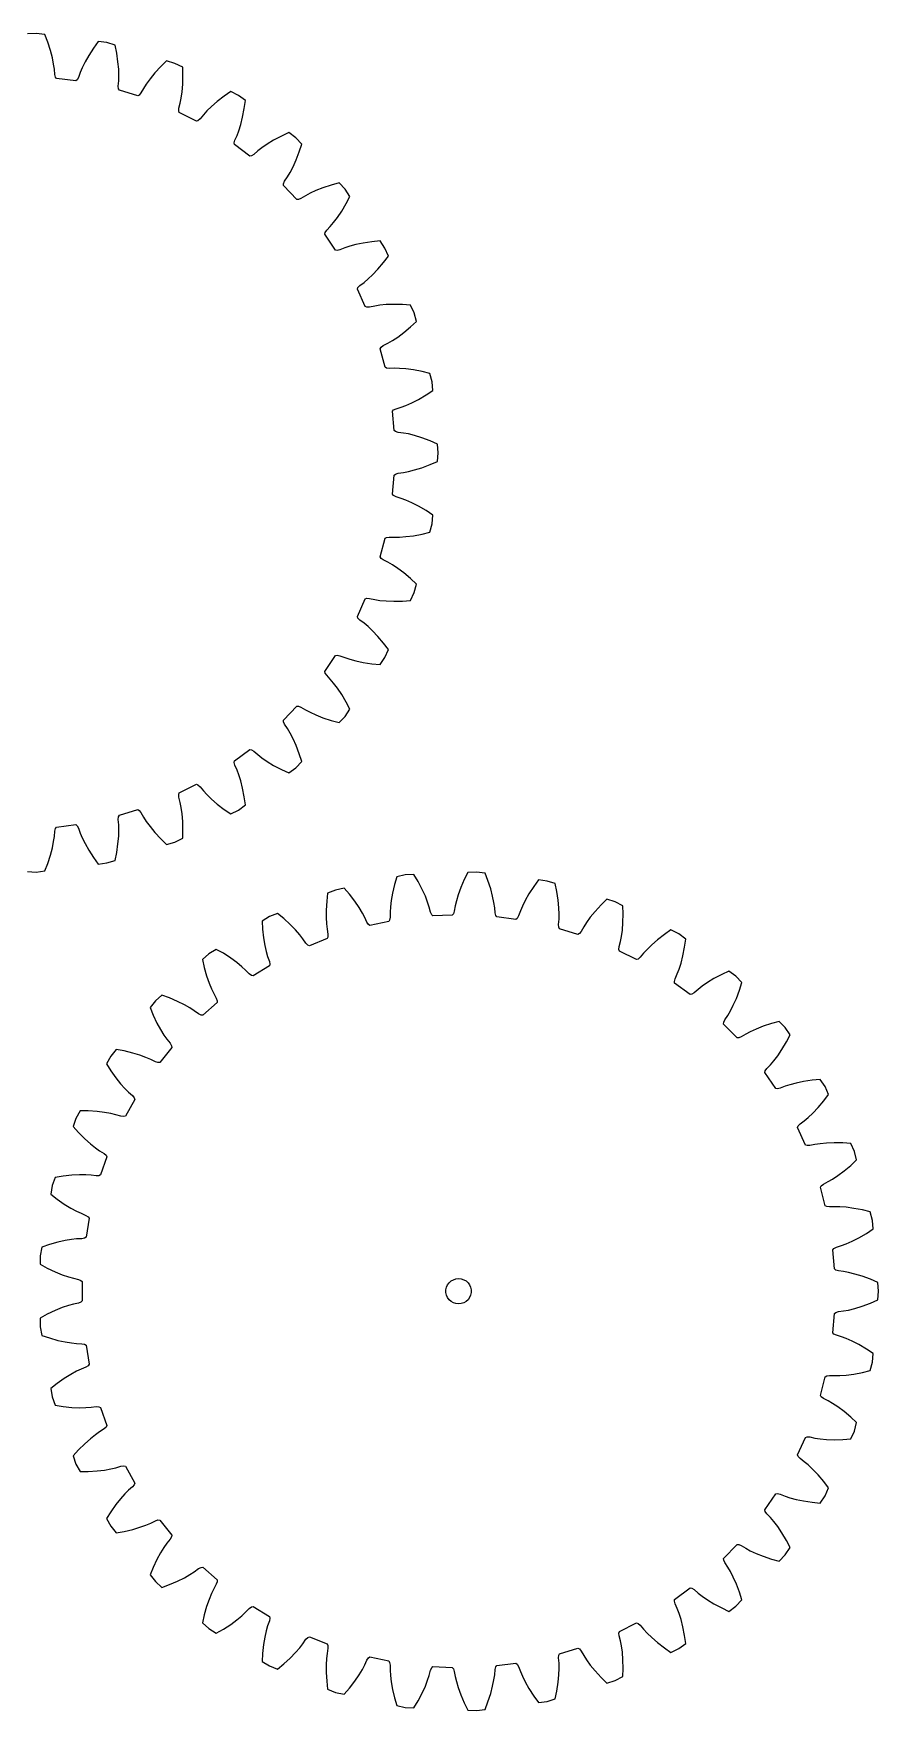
# Model space of a CAD drawing. Extents: x 0 to 203, y 0 to 198.
# Drawn here: x 103.3 to 203.3, y 0 to 198.4 of the extents above; entities that cross this region are included whole.
import ezdxf

# ---------------------------------------------------------------- set-up
doc = ezdxf.new("R2010")
doc.units = 0

msp = doc.modelspace()

# ---------------------------------------------------------------- linework, layer by layer
for p, q in [((103.65, 198.45), (102.63, 198.4)), ((104.67, 198.32), (103.65, 198.45)), ((105.02, 197.43), (104.67, 198.32)), ((105.34, 196.44), (105.02, 197.43)), ((110.43, 196.73), (109.87, 195.86)), ((110.99, 197.51), (110.43, 196.73)), ((112.01, 197.38), (110.99, 197.51)), ((112.99, 197.08), (112.01, 197.38)), ((113.18, 196.14), (112.99, 197.08)), ((105.57, 195.57), (105.34, 196.44)), ((105.72, 194.83), (105.57, 195.57)), ((105.81, 194.23), (105.72, 194.83)), ((109.43, 195.08), (109.09, 194.4)), ((109.87, 195.86), (109.43, 195.08)), ((113.33, 195.11), (113.18, 196.14)), ((113.41, 194.22), (113.33, 195.11)), ((118.4, 194.54), (117.69, 193.78)), ((119.08, 195.21), (118.4, 194.54)), ((120.06, 194.91), (119.08, 195.21)), ((120.98, 194.45), (120.06, 194.91)), ((105.86, 193.61), (105.81, 194.23)), ((105.95, 193.29), (105.86, 193.61)), ((106.07, 193.13), (105.95, 193.29)), ((108.33, 192.84), (106.07, 193.13)), ((108.49, 192.97), (108.33, 192.84)), ((108.65, 193.25), (108.49, 192.97)), ((108.85, 193.84), (108.65, 193.25)), ((109.09, 194.4), (108.85, 193.84)), ((113.37, 192.23), (113.42, 192.85)), ((113.43, 193.46), (113.41, 194.22)), ((113.42, 192.85), (113.43, 193.46)), ((117.13, 193.08), (116.68, 192.47)), ((117.69, 193.78), (117.13, 193.08)), ((121.01, 193.5), (120.98, 194.45)), ((120.98, 192.46), (121.01, 193.5)), ((113.4, 191.91), (113.37, 192.23)), ((113.49, 191.73), (113.4, 191.91)), ((115.67, 191.06), (113.49, 191.73)), ((115.85, 191.16), (115.67, 191.06)), ((116.05, 191.41), (115.85, 191.16)), ((116.35, 191.95), (116.05, 191.41)), ((116.68, 192.47), (116.35, 191.95)), ((120.69, 190.21), (120.81, 190.81)), ((120.81, 190.81), (120.91, 191.56)), ((120.91, 191.56), (120.98, 192.46)), ((125.88, 191.04), (125.06, 190.4)), ((126.66, 191.58), (125.88, 191.04)), ((127.58, 191.12), (126.66, 191.58)), ((128.4, 190.51), (127.58, 191.12)), ((120.51, 189.29), (120.53, 189.61)), ((120.57, 189.09), (120.51, 189.29)), ((120.53, 189.61), (120.69, 190.21)), ((122.6, 188.07), (120.57, 189.09)), ((123.43, 188.83), (123.04, 188.35)), ((123.84, 189.28), (123.43, 188.83)), ((124.38, 189.81), (123.84, 189.28)), ((125.06, 190.4), (124.38, 189.81)), ((127.85, 187.67), (128.07, 188.54)), ((128.07, 188.54), (128.27, 189.56)), ((128.27, 189.56), (128.4, 190.51)), ((122.79, 188.13), (122.6, 188.07)), ((123.04, 188.35), (122.79, 188.13)), ((127.41, 186.38), (127.62, 186.95)), ((127.62, 186.95), (127.85, 187.67)), ((133.53, 186.72), (132.66, 186.32)), ((134.35, 186.11), (133.53, 186.72)), ((127.07, 185.5), (127.15, 185.82)), ((127.1, 185.3), (127.07, 185.5)), ((128.93, 183.95), (127.1, 185.3)), ((127.15, 185.82), (127.41, 186.38)), ((129.87, 184.56), (129.41, 184.15)), ((130.36, 184.93), (129.87, 184.56)), ((130.98, 185.36), (130.36, 184.93)), ((131.74, 185.83), (130.98, 185.36)), ((132.66, 186.32), (131.74, 185.83)), ((135.06, 185.37), (134.35, 186.11)), ((134.77, 184.46), (135.06, 185.37)), ((129.13, 183.98), (128.93, 183.95)), ((129.41, 184.15), (129.13, 183.98)), ((133.69, 182), (134.04, 182.67)), ((134.04, 182.67), (134.4, 183.49)), ((134.4, 183.49), (134.77, 184.46)), ((132.89, 180.46), (132.9, 180.66)), ((132.9, 180.66), (133.03, 180.96)), ((133.03, 180.96), (133.38, 181.47)), ((133.38, 181.47), (133.69, 182)), ((139.47, 180.77), (138.55, 180.52)), ((140.18, 180.03), (139.47, 180.77)), ((134.47, 178.81), (132.89, 180.46)), ((134.67, 178.81), (134.47, 178.81)), ((134.97, 178.93), (134.67, 178.81)), ((135.5, 179.26), (134.97, 178.93)), ((136.04, 179.54), (135.5, 179.26)), ((136.73, 179.86), (136.04, 179.54)), ((137.56, 180.19), (136.73, 179.86)), ((138.55, 180.52), (137.56, 180.19)), ((140.75, 179.18), (140.18, 180.03)), ((140.32, 178.33), (140.75, 179.18)), ((138.83, 176.09), (139.29, 176.69)), ((139.29, 176.69), (139.79, 177.44)), ((139.79, 177.44), (140.32, 178.33)), ((137.79, 174.7), (137.83, 174.9)), ((139.06, 172.82), (137.79, 174.7)), ((137.83, 174.9), (138.01, 175.17)), ((138.01, 175.17), (138.44, 175.62)), ((138.44, 175.62), (138.83, 176.09)), ((139.26, 172.78), (139.06, 172.82)), ((139.58, 172.85), (139.26, 172.78)), ((140.16, 173.08), (139.58, 172.85)), ((140.74, 173.27), (140.16, 173.08)), ((141.46, 173.47), (140.74, 173.27)), ((142.34, 173.65), (141.46, 173.47)), ((143.37, 173.81), (142.34, 173.65)), ((144.32, 173.9), (143.37, 173.81)), ((144.9, 173.05), (144.32, 173.9)), ((145.32, 172.12), (144.9, 173.05)), ((144.07, 170.56), (144.74, 171.36)), ((144.74, 171.36), (145.32, 172.12)), ((141.94, 168.63), (142.43, 169)), ((142.43, 169), (142.9, 169.4)), ((142.9, 169.4), (143.45, 169.91)), ((143.45, 169.91), (144.07, 170.56)), ((141.64, 168.21), (141.71, 168.4)), ((142.58, 166.13), (141.64, 168.21)), ((141.71, 168.4), (141.94, 168.63)), ((142.76, 166.06), (142.58, 166.13)), ((143.09, 166.08), (142.76, 166.06)), ((143.7, 166.2), (143.09, 166.08)), ((144.3, 166.3), (143.7, 166.2)), ((145.05, 166.37), (144.3, 166.3)), ((145.95, 166.4), (145.05, 166.37)), ((146.99, 166.38), (145.95, 166.4)), ((147.94, 166.31), (146.99, 166.38)), ((148.36, 165.38), (147.94, 166.31)), ((148.62, 164.38), (148.36, 165.38)), ((146.41, 162.53), (147.13, 163.06)), ((147.13, 163.06), (147.93, 163.73)), ((147.93, 163.73), (148.62, 164.38)), ((144.33, 161.15), (144.44, 161.33)), ((144.91, 158.95), (144.33, 161.15)), ((144.44, 161.33), (144.7, 161.52)), ((144.7, 161.52), (145.25, 161.8)), ((145.25, 161.8), (145.78, 162.11)), ((145.78, 162.11), (146.41, 162.53)), ((145.08, 158.85), (144.91, 158.95)), ((145.41, 158.81), (145.08, 158.85)), ((146.03, 158.83), (145.41, 158.81)), ((146.64, 158.82), (146.03, 158.83)), ((147.39, 158.76), (146.64, 158.82)), ((148.28, 158.65), (147.39, 158.76)), ((149.3, 158.45), (148.28, 158.65)), ((150.23, 158.22), (149.3, 158.45)), ((150.49, 157.23), (150.23, 158.22)), ((150.57, 156.2), (150.49, 157.23)), ((148.08, 154.75), (148.88, 155.15)), ((148.88, 155.15), (149.78, 155.68)), ((149.78, 155.68), (150.57, 156.2)), ((145.8, 153.74), (145.93, 153.9)), ((145.99, 151.48), (145.8, 153.74)), ((145.93, 153.9), (146.22, 154.04)), ((146.22, 154.04), (146.82, 154.23)), ((146.82, 154.23), (147.39, 154.44)), ((147.39, 154.44), (148.08, 154.75)), ((146.15, 151.35), (145.99, 151.48)), ((146.46, 151.25), (146.15, 151.35)), ((147.08, 151.17), (146.46, 151.25)), ((147.68, 151.06), (147.08, 151.17)), ((148.41, 150.87), (147.68, 151.06)), ((149.27, 150.61), (148.41, 150.87)), ((150.24, 150.24), (149.27, 150.61)), ((151.11, 149.86), (150.24, 150.24)), ((151.2, 148.83), (151.11, 149.86)), ((148.41, 146.8), (149.27, 147.06)), ((149.27, 147.06), (150.24, 147.43)), ((150.24, 147.43), (151.11, 147.81)), ((151.11, 147.81), (151.2, 148.83)), ((145.8, 143.93), (145.99, 146.19)), ((145.99, 146.19), (146.15, 146.32)), ((146.15, 146.32), (146.46, 146.42)), ((146.46, 146.42), (147.08, 146.5)), ((147.08, 146.5), (147.68, 146.61)), ((147.68, 146.61), (148.41, 146.8)), ((145.93, 143.77), (145.8, 143.93)), ((146.22, 143.63), (145.93, 143.77)), ((146.82, 143.44), (146.22, 143.63)), ((147.39, 143.23), (146.82, 143.44)), ((148.08, 142.92), (147.39, 143.23)), ((148.88, 142.52), (148.08, 142.92)), ((149.78, 141.99), (148.88, 142.52)), ((150.57, 141.47), (149.78, 141.99)), ((150.49, 140.44), (150.57, 141.47)), ((147.39, 138.91), (148.28, 139.02)), ((148.28, 139.02), (149.3, 139.22)), ((149.3, 139.22), (150.23, 139.45)), ((150.23, 139.45), (150.49, 140.44)), ((144.33, 136.52), (144.91, 138.72)), ((144.91, 138.72), (145.08, 138.82)), ((145.08, 138.82), (145.41, 138.86)), ((145.41, 138.86), (146.03, 138.84)), ((146.03, 138.84), (146.64, 138.85)), ((146.64, 138.85), (147.39, 138.91)), ((144.44, 136.34), (144.33, 136.52)), ((144.7, 136.15), (144.44, 136.34)), ((145.25, 135.87), (144.7, 136.15)), ((145.78, 135.56), (145.25, 135.87)), ((146.41, 135.14), (145.78, 135.56)), ((147.13, 134.61), (146.41, 135.14)), ((147.93, 133.94), (147.13, 134.61)), ((148.62, 133.29), (147.93, 133.94)), ((148.36, 132.29), (148.62, 133.29)), ((141.64, 129.46), (142.58, 131.54)), ((142.58, 131.54), (142.76, 131.61)), ((142.76, 131.61), (143.09, 131.59)), ((143.09, 131.59), (143.7, 131.47)), ((143.7, 131.47), (144.3, 131.37)), ((144.3, 131.37), (145.05, 131.3)), ((145.05, 131.3), (145.95, 131.27)), ((145.95, 131.27), (146.99, 131.29)), ((146.99, 131.29), (147.94, 131.36)), ((147.94, 131.36), (148.36, 132.29)), ((141.71, 129.27), (141.64, 129.46)), ((141.94, 129.04), (141.71, 129.27)), ((142.43, 128.67), (141.94, 129.04)), ((142.9, 128.27), (142.43, 128.67)), ((143.45, 127.76), (142.9, 128.27)), ((144.07, 127.11), (143.45, 127.76)), ((144.74, 126.31), (144.07, 127.11)), ((145.32, 125.55), (144.74, 126.31)), ((144.9, 124.62), (145.32, 125.55)), ((137.79, 122.97), (139.06, 124.85)), ((139.06, 124.85), (139.26, 124.89)), ((139.26, 124.89), (139.58, 124.82)), ((139.58, 124.82), (140.16, 124.59)), ((140.16, 124.59), (140.74, 124.4)), ((140.74, 124.4), (141.46, 124.2)), ((141.46, 124.2), (142.34, 124.01)), ((142.34, 124.01), (143.37, 123.86)), ((143.37, 123.86), (144.32, 123.77)), ((144.32, 123.77), (144.9, 124.62)), ((137.83, 122.77), (137.79, 122.97)), ((138.01, 122.5), (137.83, 122.77)), ((138.44, 122.05), (138.01, 122.5)), ((138.83, 121.58), (138.44, 122.05)), ((139.29, 120.98), (138.83, 121.58)), ((139.79, 120.23), (139.29, 120.98)), ((140.32, 119.34), (139.79, 120.23)), ((140.75, 118.49), (140.32, 119.34)), ((132.89, 117.21), (134.47, 118.86)), ((132.9, 117.01), (132.89, 117.21)), ((134.47, 118.86), (134.67, 118.86)), ((134.67, 118.86), (134.97, 118.74)), ((134.97, 118.74), (135.5, 118.41)), ((135.5, 118.41), (136.04, 118.13)), ((136.04, 118.13), (136.73, 117.81)), ((136.73, 117.81), (137.56, 117.48)), ((137.56, 117.48), (138.55, 117.15)), ((138.55, 117.15), (139.47, 116.9)), ((139.47, 116.9), (140.18, 117.64)), ((140.18, 117.64), (140.75, 118.49)), ((133.03, 116.71), (132.9, 117.01)), ((133.38, 116.2), (133.03, 116.71)), ((133.69, 115.67), (133.38, 116.2)), ((134.04, 115), (133.69, 115.67)), ((127.1, 112.37), (128.93, 113.72)), ((128.93, 113.72), (129.13, 113.69)), ((129.13, 113.69), (129.41, 113.52)), ((129.41, 113.52), (129.87, 113.11)), ((134.4, 114.18), (134.04, 115)), ((134.77, 113.21), (134.4, 114.18)), ((135.06, 112.3), (134.77, 113.21)), ((127.07, 112.17), (127.1, 112.37)), ((127.15, 111.85), (127.07, 112.17)), ((127.41, 111.29), (127.15, 111.85)), ((127.62, 110.72), (127.41, 111.29)), ((129.87, 113.11), (130.36, 112.74)), ((130.36, 112.74), (130.98, 112.31)), ((130.98, 112.31), (131.74, 111.84)), ((131.74, 111.84), (132.66, 111.35)), ((132.66, 111.35), (133.53, 110.95)), ((133.53, 110.95), (134.35, 111.56)), ((134.35, 111.56), (135.06, 112.3)), ((120.57, 108.58), (122.6, 109.6)), ((122.6, 109.6), (122.79, 109.54)), ((122.79, 109.54), (123.04, 109.32)), ((123.04, 109.32), (123.43, 108.84)), ((127.85, 110), (127.62, 110.72)), ((128.07, 109.13), (127.85, 110)), ((120.51, 108.38), (120.57, 108.58)), ((120.53, 108.06), (120.51, 108.38)), ((120.69, 107.46), (120.53, 108.06)), ((120.81, 106.86), (120.69, 107.46)), ((123.43, 108.84), (123.84, 108.39)), ((123.84, 108.39), (124.38, 107.86)), ((124.38, 107.86), (125.06, 107.27)), ((125.06, 107.27), (125.88, 106.63)), ((127.58, 106.55), (128.4, 107.16)), ((128.27, 108.11), (128.07, 109.13)), ((128.4, 107.16), (128.27, 108.11)), ((113.37, 105.44), (113.4, 105.76)), ((113.42, 104.82), (113.37, 105.44)), ((113.4, 105.76), (113.49, 105.94)), ((113.49, 105.94), (115.67, 106.61)), ((115.67, 106.61), (115.85, 106.51)), ((115.85, 106.51), (116.05, 106.26)), ((116.05, 106.26), (116.35, 105.72)), ((116.35, 105.72), (116.68, 105.2)), ((116.68, 105.2), (117.13, 104.59)), ((120.91, 106.11), (120.81, 106.86)), ((120.98, 105.21), (120.91, 106.11)), ((121.01, 104.17), (120.98, 105.21)), ((125.88, 106.63), (126.66, 106.09)), ((126.66, 106.09), (127.58, 106.55)), ((105.72, 102.84), (105.81, 103.44)), ((105.81, 103.44), (105.86, 104.06)), ((105.86, 104.06), (105.95, 104.38)), ((105.95, 104.38), (106.07, 104.54)), ((106.07, 104.54), (108.33, 104.83)), ((108.33, 104.83), (108.49, 104.7)), ((108.49, 104.7), (108.65, 104.42)), ((108.65, 104.42), (108.85, 103.83)), ((108.85, 103.83), (109.09, 103.27)), ((109.09, 103.27), (109.43, 102.59)), ((113.33, 102.56), (113.41, 103.45)), ((113.41, 103.45), (113.43, 104.21)), ((113.43, 104.21), (113.42, 104.82)), ((117.13, 104.59), (117.69, 103.89)), ((117.69, 103.89), (118.4, 103.13)), ((120.06, 102.76), (120.98, 103.22)), ((120.98, 103.22), (121.01, 104.17)), ((105.02, 100.24), (105.34, 101.23)), ((105.34, 101.23), (105.57, 102.1)), ((105.57, 102.1), (105.72, 102.84)), ((109.43, 102.59), (109.87, 101.81)), ((109.87, 101.81), (110.43, 100.93)), ((112.99, 100.59), (113.18, 101.53)), ((113.18, 101.53), (113.33, 102.56)), ((118.4, 103.13), (119.08, 102.46)), ((119.08, 102.46), (120.06, 102.76)), ((102.63, 99.27), (103.65, 99.22)), ((103.65, 99.22), (104.67, 99.35)), ((104.67, 99.35), (105.02, 100.24)), ((110.43, 100.93), (110.99, 100.16)), ((110.99, 100.16), (112.01, 100.29)), ((112.01, 100.29), (112.99, 100.59)), ((140.07, 97.31), (139.07, 97.09)), ((140.7, 96.59), (140.07, 97.31)), ((146.03, 97.73), (145.79, 96.72)), ((146.3, 98.65), (146.03, 97.73)), ((147.3, 98.87), (146.3, 98.65)), ((148.33, 98.91), (147.3, 98.87)), ((148.82, 98.09), (148.33, 98.91)), ((149.31, 97.17), (148.82, 98.09)), ((153.87, 97.37), (153.56, 96.52)), ((154.27, 98.32), (153.87, 97.37)), ((154.69, 99.18), (154.27, 98.32)), ((155.72, 99.22), (154.69, 99.18)), ((156.74, 99.09), (155.72, 99.22)), ((157.08, 98.2), (156.74, 99.09)), ((157.41, 97.22), (157.08, 98.2)), ((162.5, 97.51), (161.93, 96.64)), ((163.05, 98.28), (162.5, 97.51)), ((164.07, 98.15), (163.05, 98.28)), ((165.05, 97.85), (164.07, 98.15)), ((165.25, 96.92), (165.05, 97.85)), ((138.01, 95.76), (137.94, 94.72)), ((138.12, 96.71), (138.01, 95.76)), ((139.07, 97.09), (138.12, 96.71)), ((141.33, 95.76), (140.7, 96.59)), ((141.84, 95.02), (141.33, 95.76)), ((145.64, 95.84), (145.55, 95.09)), ((145.79, 96.72), (145.64, 95.84)), ((149.68, 96.36), (149.31, 97.17)), ((149.95, 95.65), (149.68, 96.36)), ((150.14, 95.07), (149.95, 95.65)), ((153.35, 95.8), (153.21, 95.2)), ((153.56, 96.52), (153.35, 95.8)), ((157.64, 96.35), (157.41, 97.22)), ((157.79, 95.61), (157.64, 96.35)), ((157.88, 95), (157.79, 95.61)), ((161.49, 95.85), (161.16, 95.18)), ((161.93, 96.64), (161.49, 95.85)), ((165.4, 95.89), (165.25, 96.92)), ((165.48, 95), (165.4, 95.89)), ((170.46, 95.32), (169.76, 94.55)), ((171.14, 95.99), (170.46, 95.32)), ((172.13, 95.69), (171.14, 95.99)), ((173.04, 95.23), (172.13, 95.69)), ((131.26, 93.95), (130.38, 93.41)), ((130.38, 93.41), (130.43, 92.46)), ((132.21, 94.33), (131.26, 93.95)), ((132.94, 93.73), (132.21, 94.33)), ((133.71, 93.02), (132.94, 93.73)), ((137.94, 94.72), (137.94, 93.83)), ((137.94, 93.83), (137.98, 93.07)), ((142.23, 94.37), (141.84, 95.02)), ((142.51, 93.83), (142.23, 94.37)), ((142.77, 93.27), (142.51, 93.83)), ((145.35, 93.37), (143.12, 92.89)), ((145.45, 93.54), (145.35, 93.37)), ((145.51, 93.86), (145.45, 93.54)), ((145.55, 95.09), (145.51, 94.48)), ((145.51, 94.48), (145.51, 93.86)), ((150.3, 94.47), (150.14, 95.07)), ((150.44, 94.17), (150.3, 94.47)), ((150.58, 94.04), (150.44, 94.17)), ((152.86, 94.13), (150.58, 94.04)), ((153, 94.28), (152.86, 94.13)), ((153.1, 94.59), (153, 94.28)), ((153.21, 95.2), (153.1, 94.59)), ((157.93, 94.39), (157.88, 95)), ((158.01, 94.07), (157.93, 94.39)), ((158.14, 93.91), (158.01, 94.07)), ((160.39, 93.62), (158.14, 93.91)), ((160.55, 93.74), (160.39, 93.62)), ((160.71, 94.03), (160.55, 93.74)), ((160.92, 94.61), (160.71, 94.03)), ((161.16, 95.18), (160.92, 94.61)), ((165.44, 93.01), (165.49, 93.63)), ((165.5, 94.24), (165.48, 95)), ((165.49, 93.63), (165.5, 94.24)), ((169.19, 93.86), (168.75, 93.25)), ((169.76, 94.55), (169.19, 93.86)), ((173.07, 94.27), (173.04, 95.23)), ((173.05, 93.23), (173.07, 94.27)), ((130.43, 92.46), (130.55, 91.43)), ((130.55, 91.43), (130.69, 90.54)), ((134.33, 92.38), (133.71, 93.02)), ((134.82, 91.8), (134.33, 92.38)), ((135.2, 91.32), (134.82, 91.8)), ((135.55, 90.81), (135.2, 91.32)), ((138.07, 91.34), (135.96, 90.49)), ((137.98, 93.07), (138.05, 92.46)), ((138.05, 92.46), (138.15, 91.85)), ((138.15, 91.53), (138.07, 91.34)), ((138.15, 91.85), (138.15, 91.53)), ((142.95, 93), (142.77, 93.27)), ((143.12, 92.89), (142.95, 93)), ((165.46, 92.69), (165.44, 93.01)), ((165.56, 92.51), (165.46, 92.69)), ((167.73, 91.84), (165.56, 92.51)), ((167.91, 91.94), (167.73, 91.84)), ((168.12, 92.19), (167.91, 91.94)), ((168.42, 92.73), (168.12, 92.19)), ((168.75, 93.25), (168.42, 92.73)), ((172.75, 90.99), (172.87, 91.59)), ((172.87, 91.59), (172.98, 92.34)), ((172.98, 92.34), (173.05, 93.23)), ((177.95, 91.82), (177.12, 91.18)), ((178.73, 92.36), (177.95, 91.82)), ((179.65, 91.9), (178.73, 92.36)), ((180.47, 91.28), (179.65, 91.9)), ((124.08, 89.54), (123.31, 88.86)), ((124.96, 90.07), (124.08, 89.54)), ((125.79, 89.6), (124.96, 90.07)), ((126.66, 89.03), (125.79, 89.6)), ((130.69, 90.54), (130.86, 89.81)), ((130.86, 89.81), (131.03, 89.22)), ((135.77, 90.57), (135.55, 90.81)), ((135.96, 90.49), (135.77, 90.57)), ((172.57, 90.06), (172.6, 90.39)), ((172.63, 89.87), (172.57, 90.06)), ((172.6, 90.39), (172.75, 90.99)), ((174.67, 88.85), (172.63, 89.87)), ((175.5, 89.61), (175.1, 89.13)), ((175.91, 90.06), (175.5, 89.61)), ((176.45, 90.59), (175.91, 90.06)), ((177.12, 91.18), (176.45, 90.59)), ((179.92, 88.45), (180.14, 89.32)), ((180.14, 89.32), (180.34, 90.34)), ((180.34, 90.34), (180.47, 91.28)), ((123.31, 88.86), (123.52, 87.93)), ((123.52, 87.93), (123.81, 86.93)), ((127.38, 88.5), (126.66, 89.03)), ((127.96, 88.02), (127.38, 88.5)), ((128.41, 87.61), (127.96, 88.02)), ((128.84, 87.16), (128.41, 87.61)), ((131.24, 88.11), (129.3, 86.92)), ((131.03, 89.22), (131.23, 88.63)), ((131.23, 88.63), (131.29, 88.31)), ((131.29, 88.31), (131.24, 88.11)), ((174.86, 88.91), (174.67, 88.85)), ((175.1, 89.13), (174.86, 88.91)), ((179.47, 87.16), (179.69, 87.73)), ((179.69, 87.73), (179.92, 88.45)), ((185.59, 87.5), (184.73, 87.1)), ((186.42, 86.89), (185.59, 87.5)), ((123.81, 86.93), (124.11, 86.08)), ((124.11, 86.08), (124.39, 85.38)), ((124.39, 85.38), (124.66, 84.83)), ((129.11, 86.97), (128.84, 87.16)), ((129.3, 86.92), (129.11, 86.97)), ((179.14, 86.28), (179.22, 86.59)), ((179.16, 86.08), (179.14, 86.28)), ((181, 84.72), (179.16, 86.08)), ((179.22, 86.59), (179.47, 87.16)), ((181.94, 85.33), (181.47, 84.93)), ((182.42, 85.71), (181.94, 85.33)), ((183.04, 86.14), (182.42, 85.71)), ((183.81, 86.61), (183.04, 86.14)), ((184.73, 87.1), (183.81, 86.61)), ((187.13, 86.15), (186.42, 86.89)), ((186.84, 85.24), (187.13, 86.15)), ((117.76, 83.97), (117.12, 83.17)), ((118.53, 84.65), (117.76, 83.97)), ((119.43, 84.32), (118.53, 84.65)), ((120.38, 83.91), (119.43, 84.32)), ((121.19, 83.51), (120.38, 83.91)), ((121.84, 83.14), (121.19, 83.51)), ((125.06, 83.78), (123.35, 82.27)), ((124.66, 84.83), (124.96, 84.29)), ((124.96, 84.29), (125.07, 83.98)), ((125.07, 83.98), (125.06, 83.78)), ((181.2, 84.75), (181, 84.72)), ((181.47, 84.93), (181.2, 84.75)), ((185.76, 82.78), (186.1, 83.45)), ((186.1, 83.45), (186.47, 84.26)), ((186.47, 84.26), (186.84, 85.24)), ((117.12, 83.17), (117.48, 82.29)), ((117.48, 82.29), (117.93, 81.35)), ((122.35, 82.8), (121.84, 83.14)), ((122.86, 82.44), (122.35, 82.8)), ((123.15, 82.29), (122.86, 82.44)), ((123.35, 82.27), (123.15, 82.29)), ((184.96, 81.23), (184.97, 81.44)), ((184.97, 81.44), (185.1, 81.73)), ((185.1, 81.73), (185.45, 82.25)), ((185.45, 82.25), (185.76, 82.78)), ((191.54, 81.55), (190.61, 81.3)), ((192.25, 80.81), (191.54, 81.55)), ((117.93, 81.35), (118.37, 80.57)), ((118.37, 80.57), (118.77, 79.93)), ((118.77, 79.93), (119.12, 79.43)), ((119.12, 79.43), (119.51, 78.95)), ((186.54, 79.59), (184.96, 81.23)), ((186.74, 79.59), (186.54, 79.59)), ((187.04, 79.71), (186.74, 79.59)), ((187.57, 80.03), (187.04, 79.71)), ((188.11, 80.32), (187.57, 80.03)), ((188.79, 80.64), (188.11, 80.32)), ((189.63, 80.97), (188.79, 80.64)), ((190.61, 81.3), (189.63, 80.97)), ((192.82, 79.96), (192.25, 80.81)), ((192.38, 79.11), (192.82, 79.96)), ((112.47, 77.42), (111.97, 76.52)), ((113.12, 78.22), (112.47, 77.42)), ((114.05, 78.05), (113.12, 78.22)), ((115.07, 77.8), (114.05, 78.05)), ((115.92, 77.54), (115.07, 77.8)), ((116.63, 77.28), (115.92, 77.54)), ((119.69, 78.46), (118.26, 76.69)), ((119.51, 78.95), (119.67, 78.66)), ((119.67, 78.66), (119.69, 78.46)), ((190.9, 76.87), (191.35, 77.47)), ((191.35, 77.47), (191.85, 78.21)), ((191.85, 78.21), (192.38, 79.11)), ((111.97, 76.52), (112.48, 75.71)), ((112.48, 75.71), (113.08, 74.87)), ((117.2, 77.04), (116.63, 77.28)), ((117.75, 76.77), (117.2, 77.04)), ((118.06, 76.67), (117.75, 76.77)), ((118.26, 76.69), (118.06, 76.67)), ((189.85, 75.48), (189.89, 75.68)), ((191.13, 73.59), (189.85, 75.48)), ((189.89, 75.68), (190.08, 75.95)), ((190.08, 75.95), (190.5, 76.4)), ((190.5, 76.4), (190.9, 76.87)), ((113.08, 74.87), (113.64, 74.17)), ((113.64, 74.17), (114.15, 73.61)), ((114.15, 73.61), (114.58, 73.17)), ((191.33, 73.56), (191.13, 73.59)), ((191.65, 73.63), (191.33, 73.56)), ((192.22, 73.86), (191.65, 73.63)), ((192.8, 74.05), (192.22, 73.86)), ((193.53, 74.25), (192.8, 74.05)), ((194.41, 74.43), (193.53, 74.25)), ((195.44, 74.59), (194.41, 74.43)), ((196.39, 74.68), (195.44, 74.59)), ((196.96, 73.83), (196.39, 74.68)), ((197.38, 72.89), (196.96, 73.83)), ((115.31, 72.31), (114.2, 70.33)), ((114.58, 73.17), (115.04, 72.76)), ((115.04, 72.76), (115.25, 72.51)), ((115.25, 72.51), (115.31, 72.31)), ((196.14, 71.34), (196.81, 72.13)), ((196.81, 72.13), (197.38, 72.89)), ((108.36, 70.07), (108.02, 69.1)), ((108.86, 70.96), (108.36, 70.07)), ((109.82, 70.95), (108.86, 70.96)), ((110.86, 70.88), (109.82, 70.95)), ((111.75, 70.77), (110.86, 70.88)), ((112.49, 70.64), (111.75, 70.77)), ((113.08, 70.49), (112.49, 70.64)), ((113.68, 70.31), (113.08, 70.49)), ((114, 70.27), (113.68, 70.31)), ((114.2, 70.33), (114, 70.27)), ((194, 69.41), (194.5, 69.78)), ((194.5, 69.78), (194.97, 70.17)), ((194.97, 70.17), (195.52, 70.69)), ((195.52, 70.69), (196.14, 71.34)), ((108.02, 69.1), (108.66, 68.39)), ((108.66, 68.39), (109.4, 67.65)), ((109.4, 67.65), (110.07, 67.06)), ((193.7, 68.98), (193.78, 69.17)), ((194.64, 66.91), (193.7, 68.98)), ((193.78, 69.17), (194, 69.41)), ((110.07, 67.06), (110.66, 66.59)), ((110.66, 66.59), (111.16, 66.24)), ((111.16, 66.24), (111.69, 65.91)), ((112.02, 65.51), (111.26, 63.37)), ((111.69, 65.91), (111.93, 65.7)), ((111.93, 65.7), (112.02, 65.51)), ((194.83, 66.84), (194.64, 66.91)), ((195.16, 66.85), (194.83, 66.84)), ((195.76, 66.98), (195.16, 66.85)), ((196.37, 67.07), (195.76, 66.98)), ((197.12, 67.15), (196.37, 67.07)), ((198.02, 67.18), (197.12, 67.15)), ((199.06, 67.16), (198.02, 67.18)), ((200.01, 67.09), (199.06, 67.16)), ((200.43, 66.15), (200.01, 67.09)), ((200.69, 65.16), (200.43, 66.15)), ((198.48, 63.3), (199.2, 63.84)), ((199.2, 63.84), (199.99, 64.51)), ((199.99, 64.51), (200.69, 65.16)), ((105.56, 62.12), (105.38, 61.11)), ((105.9, 63.09), (105.56, 62.12)), ((106.84, 63.24), (105.9, 63.09)), ((107.88, 63.35), (106.84, 63.24)), ((108.77, 63.39), (107.88, 63.35)), ((109.53, 63.38), (108.77, 63.39)), ((110.14, 63.34), (109.53, 63.38)), ((110.75, 63.27), (110.14, 63.34)), ((111.08, 63.28), (110.75, 63.27)), ((111.26, 63.37), (111.08, 63.28)), ((196.4, 61.93), (196.5, 62.1)), ((196.98, 59.73), (196.4, 61.93)), ((196.5, 62.1), (196.77, 62.3)), ((196.77, 62.3), (197.32, 62.58)), ((197.32, 62.58), (197.85, 62.89)), ((197.85, 62.89), (198.48, 63.3)), ((105.38, 61.11), (106.13, 60.52)), ((106.13, 60.52), (106.98, 59.92)), ((106.98, 59.92), (107.75, 59.45)), ((197.15, 59.62), (196.98, 59.73)), ((197.47, 59.58), (197.15, 59.62)), ((198.09, 59.61), (197.47, 59.58)), ((198.71, 59.6), (198.09, 59.61)), ((199.46, 59.54), (198.71, 59.6)), ((200.35, 59.42), (199.46, 59.54)), ((107.75, 59.45), (108.41, 59.09)), ((108.41, 59.09), (108.96, 58.83)), ((108.96, 58.83), (109.54, 58.59)), ((109.54, 58.59), (109.81, 58.42)), ((109.93, 58.26), (109.55, 56.01)), ((109.81, 58.42), (109.93, 58.26)), ((201.37, 59.23), (200.35, 59.42)), ((202.29, 59), (201.37, 59.23)), ((202.55, 58), (202.29, 59)), ((202.64, 56.98), (202.55, 58)), ((107.09, 55.62), (106.21, 55.42)), ((107.83, 55.74), (107.09, 55.62)), ((108.44, 55.8), (107.83, 55.74)), ((109.06, 55.83), (108.44, 55.8)), ((109.38, 55.9), (109.06, 55.83)), ((109.55, 56.01), (109.38, 55.9)), ((200.15, 55.52), (200.95, 55.93)), ((200.95, 55.93), (201.84, 56.45)), ((201.84, 56.45), (202.64, 56.98)), ((104.31, 54.83), (104.13, 53.82)), ((104.13, 53.82), (104.13, 52.8)), ((105.21, 55.14), (104.31, 54.83)), ((106.21, 55.42), (105.21, 55.14)), ((197.87, 54.52), (198, 54.67)), ((198.06, 52.25), (197.87, 54.52)), ((198, 54.67), (198.29, 54.82)), ((198.29, 54.82), (198.88, 55.01)), ((198.88, 55.01), (199.46, 55.22)), ((199.46, 55.22), (200.15, 55.52)), ((104.13, 52.8), (104.97, 52.34)), ((104.97, 52.34), (105.91, 51.89)), ((105.91, 51.89), (106.74, 51.56)), ((198.22, 52.12), (198.06, 52.25)), ((198.53, 52.03), (198.22, 52.12)), ((199.14, 51.95), (198.53, 52.03)), ((199.74, 51.83), (199.14, 51.95)), ((200.48, 51.65), (199.74, 51.83)), ((201.33, 51.38), (200.48, 51.65)), ((106.74, 51.56), (107.46, 51.31)), ((107.46, 51.31), (108.05, 51.15)), ((108.05, 51.15), (108.65, 51.01)), ((108.65, 51.01), (108.95, 50.89)), ((108.95, 50.89), (109.1, 50.75)), ((109.1, 50.75), (109.1, 48.47)), ((152.12, 49.77), (152.18, 50.08)), ((152.12, 49.45), (152.12, 49.77)), ((152.18, 50.08), (152.31, 50.36)), ((152.31, 50.36), (152.5, 50.62)), ((152.5, 50.62), (152.73, 50.83)), ((152.73, 50.83), (153, 50.98)), ((153, 50.98), (153.3, 51.08)), ((153.3, 51.08), (153.61, 51.11)), ((153.61, 51.11), (153.92, 51.08)), ((153.92, 51.08), (154.22, 50.98)), ((154.22, 50.98), (154.49, 50.83)), ((154.49, 50.83), (154.73, 50.62)), ((154.73, 50.62), (154.91, 50.36)), ((154.91, 50.36), (155.04, 50.08)), ((155.04, 50.08), (155.1, 49.77)), ((155.1, 49.77), (155.1, 49.45)), ((202.31, 51.02), (201.33, 51.38)), ((203.18, 50.63), (202.31, 51.02)), ((203.27, 49.61), (203.18, 50.63)), ((106.74, 47.67), (105.91, 47.33)), ((107.46, 47.91), (106.74, 47.67)), ((108.05, 48.08), (107.46, 47.91)), ((108.65, 48.21), (108.05, 48.08)), ((108.95, 48.33), (108.65, 48.21)), ((109.1, 48.47), (108.95, 48.33)), ((152.18, 49.15), (152.12, 49.45)), ((152.31, 48.86), (152.18, 49.15)), ((152.5, 48.61), (152.31, 48.86)), ((152.73, 48.4), (152.5, 48.61)), ((153, 48.24), (152.73, 48.4)), ((153.3, 48.14), (153, 48.24)), ((153.61, 48.11), (153.3, 48.14)), ((153.92, 48.14), (153.61, 48.11)), ((154.22, 48.24), (153.92, 48.14)), ((154.49, 48.4), (154.22, 48.24)), ((154.73, 48.61), (154.49, 48.4)), ((154.91, 48.86), (154.73, 48.61)), ((155.04, 49.15), (154.91, 48.86)), ((155.1, 49.45), (155.04, 49.15)), ((200.48, 47.57), (201.33, 47.84)), ((201.33, 47.84), (202.31, 48.2)), ((202.31, 48.2), (203.18, 48.59)), ((203.18, 48.59), (203.27, 49.61)), ((104.97, 46.88), (104.13, 46.43)), ((104.13, 46.43), (104.13, 45.4)), ((105.91, 47.33), (104.97, 46.88)), ((197.87, 44.7), (198.06, 46.97)), ((198.06, 46.97), (198.22, 47.1)), ((198.22, 47.1), (198.53, 47.2)), ((198.53, 47.2), (199.14, 47.28)), ((199.14, 47.28), (199.74, 47.39)), ((199.74, 47.39), (200.48, 47.57)), ((104.13, 45.4), (104.31, 44.39)), ((104.31, 44.39), (105.21, 44.08)), ((105.21, 44.08), (106.21, 43.8)), ((106.21, 43.8), (107.09, 43.61)), ((198, 44.55), (197.87, 44.7)), ((198.29, 44.4), (198, 44.55)), ((198.88, 44.22), (198.29, 44.4)), ((199.46, 44), (198.88, 44.22)), ((200.15, 43.7), (199.46, 44)), ((200.95, 43.29), (200.15, 43.7)), ((107.09, 43.61), (107.83, 43.49)), ((107.83, 43.49), (108.44, 43.42)), ((108.44, 43.42), (109.06, 43.4)), ((109.06, 43.4), (109.38, 43.33)), ((109.38, 43.33), (109.55, 43.21)), ((109.55, 43.21), (109.93, 40.97)), ((201.84, 42.77), (200.95, 43.29)), ((202.64, 42.24), (201.84, 42.77)), ((202.55, 41.22), (202.64, 42.24)), ((107.75, 39.77), (106.98, 39.3)), ((108.41, 40.14), (107.75, 39.77)), ((108.96, 40.4), (108.41, 40.14)), ((109.54, 40.63), (108.96, 40.4)), ((109.81, 40.8), (109.54, 40.63)), ((109.93, 40.97), (109.81, 40.8)), ((199.46, 39.68), (200.35, 39.8)), ((200.35, 39.8), (201.37, 40)), ((201.37, 40), (202.29, 40.23)), ((202.29, 40.23), (202.55, 41.22)), ((106.13, 38.7), (105.38, 38.11)), ((105.38, 38.11), (105.56, 37.1)), ((106.98, 39.3), (106.13, 38.7)), ((196.4, 37.29), (196.98, 39.5)), ((196.98, 39.5), (197.15, 39.6)), ((197.15, 39.6), (197.47, 39.64)), ((197.47, 39.64), (198.09, 39.62)), ((198.09, 39.62), (198.71, 39.63)), ((198.71, 39.63), (199.46, 39.68)), ((105.56, 37.1), (105.9, 36.13)), ((105.9, 36.13), (106.84, 35.98)), ((106.84, 35.98), (107.88, 35.87)), ((107.88, 35.87), (108.77, 35.83)), ((108.77, 35.83), (109.53, 35.84)), ((109.53, 35.84), (110.14, 35.88)), ((110.14, 35.88), (110.75, 35.96)), ((110.75, 35.96), (111.08, 35.94)), ((111.08, 35.94), (111.26, 35.86)), ((111.26, 35.86), (112.02, 33.71)), ((196.5, 37.12), (196.4, 37.29)), ((196.77, 36.93), (196.5, 37.12)), ((197.32, 36.64), (196.77, 36.93)), ((197.85, 36.34), (197.32, 36.64)), ((198.48, 35.92), (197.85, 36.34)), ((199.2, 35.38), (198.48, 35.92)), ((199.99, 34.72), (199.2, 35.38)), ((200.69, 34.06), (199.99, 34.72)), ((200.43, 33.07), (200.69, 34.06)), ((110.07, 32.16), (109.4, 31.57)), ((110.66, 32.63), (110.07, 32.16)), ((111.16, 32.98), (110.66, 32.63)), ((111.69, 33.31), (111.16, 32.98)), ((111.93, 33.53), (111.69, 33.31)), ((112.02, 33.71), (111.93, 33.53)), ((193.7, 30.24), (194.64, 32.31)), ((194.64, 32.31), (194.83, 32.38)), ((194.83, 32.38), (195.16, 32.37)), ((195.16, 32.37), (195.76, 32.24)), ((195.76, 32.24), (196.37, 32.15)), ((196.37, 32.15), (197.12, 32.08)), ((197.12, 32.08), (198.02, 32.04)), ((198.02, 32.04), (199.06, 32.06)), ((199.06, 32.06), (200.01, 32.13)), ((200.01, 32.13), (200.43, 33.07)), ((108.66, 30.84), (108.02, 30.13)), ((108.02, 30.13), (108.36, 29.16)), ((109.4, 31.57), (108.66, 30.84)), ((193.78, 30.05), (193.7, 30.24)), ((194, 29.82), (193.78, 30.05)), ((194.5, 29.44), (194, 29.82)), ((108.36, 29.16), (108.86, 28.26)), ((108.86, 28.26), (109.82, 28.27)), ((109.82, 28.27), (110.86, 28.34)), ((110.86, 28.34), (111.75, 28.45)), ((111.75, 28.45), (112.49, 28.59)), ((112.49, 28.59), (113.08, 28.73)), ((113.08, 28.73), (113.68, 28.91)), ((113.68, 28.91), (114, 28.95)), ((114, 28.95), (114.2, 28.9)), ((114.2, 28.9), (115.31, 26.91)), ((194.97, 29.05), (194.5, 29.44)), ((195.52, 28.53), (194.97, 29.05)), ((196.14, 27.88), (195.52, 28.53)), ((196.81, 27.09), (196.14, 27.88)), ((114.58, 26.05), (114.15, 25.62)), ((115.04, 26.46), (114.58, 26.05)), ((115.25, 26.71), (115.04, 26.46)), ((115.31, 26.91), (115.25, 26.71)), ((197.38, 26.33), (196.81, 27.09)), ((196.96, 25.39), (197.38, 26.33)), ((113.08, 24.36), (112.48, 23.51)), ((113.64, 25.06), (113.08, 24.36)), ((114.15, 25.62), (113.64, 25.06)), ((189.85, 23.74), (191.13, 25.63)), ((191.13, 25.63), (191.33, 25.67)), ((191.33, 25.67), (191.65, 25.6)), ((191.65, 25.6), (192.22, 25.37)), ((192.22, 25.37), (192.8, 25.17)), ((192.8, 25.17), (193.53, 24.98)), ((193.53, 24.98), (194.41, 24.79)), ((194.41, 24.79), (195.44, 24.63)), ((195.44, 24.63), (196.39, 24.54)), ((196.39, 24.54), (196.96, 25.39)), ((112.48, 23.51), (111.97, 22.7)), ((111.97, 22.7), (112.47, 21.81)), ((115.92, 21.68), (116.63, 21.94)), ((116.63, 21.94), (117.2, 22.18)), ((117.2, 22.18), (117.75, 22.46)), ((117.75, 22.46), (118.06, 22.55)), ((118.06, 22.55), (118.26, 22.53)), ((118.26, 22.53), (119.69, 20.76)), ((189.89, 23.54), (189.85, 23.74)), ((190.08, 23.27), (189.89, 23.54)), ((190.5, 22.82), (190.08, 23.27)), ((190.9, 22.36), (190.5, 22.82)), ((191.35, 21.76), (190.9, 22.36)), ((112.47, 21.81), (113.12, 21.01)), ((113.12, 21.01), (114.05, 21.18)), ((114.05, 21.18), (115.07, 21.42)), ((115.07, 21.42), (115.92, 21.68)), ((119.51, 20.28), (119.12, 19.79)), ((119.67, 20.56), (119.51, 20.28)), ((119.69, 20.76), (119.67, 20.56)), ((191.85, 21.01), (191.35, 21.76)), ((192.38, 20.11), (191.85, 21.01)), ((192.82, 19.27), (192.38, 20.11)), ((117.93, 17.87), (117.48, 16.93)), ((118.37, 18.66), (117.93, 17.87)), ((118.77, 19.29), (118.37, 18.66)), ((119.12, 19.79), (118.77, 19.29)), ((184.96, 17.99), (186.54, 19.63)), ((184.97, 17.79), (184.96, 17.99)), ((186.54, 19.63), (186.74, 19.64)), ((186.74, 19.64), (187.04, 19.51)), ((187.04, 19.51), (187.57, 19.19)), ((187.57, 19.19), (188.11, 18.9)), ((188.11, 18.9), (188.79, 18.58)), ((188.79, 18.58), (189.63, 18.25)), ((189.63, 18.25), (190.61, 17.92)), ((190.61, 17.92), (191.54, 17.68)), ((191.54, 17.68), (192.25, 18.42)), ((192.25, 18.42), (192.82, 19.27)), ((117.48, 16.93), (117.12, 16.05)), ((117.12, 16.05), (117.76, 15.25)), ((121.19, 15.71), (121.84, 16.09)), ((121.84, 16.09), (122.35, 16.42)), ((122.35, 16.42), (122.86, 16.79)), ((122.86, 16.79), (123.15, 16.93)), ((123.15, 16.93), (123.35, 16.95)), ((123.35, 16.95), (125.06, 15.44)), ((185.1, 17.49), (184.97, 17.79)), ((185.45, 16.97), (185.1, 17.49)), ((185.76, 16.45), (185.45, 16.97)), ((186.1, 15.78), (185.76, 16.45)), ((117.76, 15.25), (118.53, 14.57)), ((118.53, 14.57), (119.43, 14.9)), ((119.43, 14.9), (120.38, 15.31)), ((120.38, 15.31), (121.19, 15.71)), ((124.66, 14.39), (124.39, 13.84)), ((124.96, 14.94), (124.66, 14.39)), ((125.07, 15.24), (124.96, 14.94)), ((125.06, 15.44), (125.07, 15.24)), ((179.16, 13.15), (181, 14.5)), ((181, 14.5), (181.2, 14.47)), ((181.2, 14.47), (181.47, 14.3)), ((181.47, 14.3), (181.94, 13.89)), ((186.47, 14.96), (186.1, 15.78)), ((186.84, 13.99), (186.47, 14.96)), ((187.13, 13.08), (186.84, 13.99)), ((123.81, 12.3), (123.52, 11.3)), ((124.11, 13.14), (123.81, 12.3)), ((124.39, 13.84), (124.11, 13.14)), ((128.41, 11.62), (128.84, 12.06)), ((128.84, 12.06), (129.11, 12.26)), ((129.11, 12.26), (129.3, 12.3)), ((129.3, 12.3), (131.24, 11.11)), ((179.14, 12.95), (179.16, 13.15)), ((179.22, 12.63), (179.14, 12.95)), ((179.47, 12.06), (179.22, 12.63)), ((179.69, 11.49), (179.47, 12.06)), ((181.94, 13.89), (182.42, 13.51)), ((182.42, 13.51), (183.04, 13.09)), ((183.04, 13.09), (183.81, 12.62)), ((183.81, 12.62), (184.73, 12.13)), ((184.73, 12.13), (185.59, 11.73)), ((185.59, 11.73), (186.42, 12.34)), ((186.42, 12.34), (187.13, 13.08)), ((123.52, 11.3), (123.31, 10.37)), ((123.31, 10.37), (124.08, 9.69)), ((125.79, 9.62), (126.66, 10.19)), ((126.66, 10.19), (127.38, 10.72)), ((127.38, 10.72), (127.96, 11.2)), ((127.96, 11.2), (128.41, 11.62)), ((131.03, 10.01), (130.86, 9.42)), ((131.23, 10.59), (131.03, 10.01)), ((131.29, 10.91), (131.23, 10.59)), ((131.24, 11.11), (131.29, 10.91)), ((172.63, 9.35), (174.67, 10.38)), ((174.67, 10.38), (174.86, 10.31)), ((174.86, 10.31), (175.1, 10.1)), ((175.1, 10.1), (175.5, 9.62)), ((179.92, 10.77), (179.69, 11.49)), ((180.14, 9.9), (179.92, 10.77)), ((124.08, 9.69), (124.96, 9.15)), ((124.96, 9.15), (125.79, 9.62)), ((130.69, 8.68), (130.55, 7.8)), ((130.86, 9.42), (130.69, 8.68)), ((135.2, 7.9), (135.55, 8.42)), ((135.55, 8.42), (135.77, 8.65)), ((135.77, 8.65), (135.96, 8.73)), ((135.96, 8.73), (138.07, 7.88)), ((172.57, 9.16), (172.63, 9.35)), ((172.6, 8.83), (172.57, 9.16)), ((172.75, 8.23), (172.6, 8.83)), ((172.87, 7.63), (172.75, 8.23)), ((175.5, 9.62), (175.91, 9.16)), ((175.91, 9.16), (176.45, 8.64)), ((176.45, 8.64), (177.12, 8.05)), ((177.12, 8.05), (177.95, 7.41)), ((179.65, 7.33), (180.47, 7.94)), ((180.34, 8.88), (180.14, 9.9)), ((180.47, 7.94), (180.34, 8.88)), ((130.43, 6.76), (130.38, 5.81)), ((130.55, 7.8), (130.43, 6.76)), ((132.94, 5.5), (133.71, 6.2)), ((133.71, 6.2), (134.33, 6.85)), ((134.33, 6.85), (134.82, 7.42)), ((134.82, 7.42), (135.2, 7.9)), ((137.98, 6.15), (137.94, 5.4)), ((138.05, 6.76), (137.98, 6.15)), ((138.15, 7.37), (138.05, 6.76)), ((138.07, 7.88), (138.15, 7.7)), ((138.15, 7.7), (138.15, 7.37)), ((142.51, 5.39), (142.77, 5.96)), ((142.77, 5.96), (142.95, 6.23)), ((142.95, 6.23), (143.12, 6.34)), ((143.12, 6.34), (145.35, 5.86)), ((165.44, 6.21), (165.46, 6.54)), ((165.49, 5.59), (165.44, 6.21)), ((165.46, 6.54), (165.56, 6.72)), ((165.56, 6.72), (167.73, 7.38)), ((167.73, 7.38), (167.91, 7.29)), ((167.91, 7.29), (168.12, 7.03)), ((168.12, 7.03), (168.42, 6.49)), ((168.42, 6.49), (168.75, 5.98)), ((168.75, 5.98), (169.19, 5.37)), ((172.98, 6.89), (172.87, 7.63)), ((173.05, 5.99), (172.98, 6.89)), ((173.07, 4.95), (173.05, 5.99)), ((177.95, 7.41), (178.73, 6.87)), ((178.73, 6.87), (179.65, 7.33)), ((130.38, 5.81), (131.26, 5.27)), ((131.26, 5.27), (132.21, 4.89)), ((132.21, 4.89), (132.94, 5.5)), ((137.94, 5.4), (137.94, 4.5)), ((137.94, 4.5), (138.01, 3.46)), ((141.33, 3.46), (141.84, 4.2)), ((141.84, 4.2), (142.23, 4.85)), ((142.23, 4.85), (142.51, 5.39)), ((145.35, 5.86), (145.45, 5.69)), ((145.45, 5.69), (145.51, 5.37)), ((145.51, 5.37), (145.51, 4.75)), ((145.51, 4.75), (145.55, 4.13)), ((145.55, 4.13), (145.64, 3.39)), ((149.95, 3.57), (150.14, 4.15)), ((150.14, 4.15), (150.3, 4.75)), ((150.3, 4.75), (150.44, 5.05)), ((150.44, 5.05), (150.58, 5.19)), ((150.58, 5.19), (152.86, 5.09)), ((152.86, 5.09), (153, 4.94)), ((153, 4.94), (153.1, 4.63)), ((153.1, 4.63), (153.21, 4.02)), ((153.21, 4.02), (153.35, 3.43)), ((157.79, 3.61), (157.88, 4.22)), ((157.88, 4.22), (157.93, 4.84)), ((157.93, 4.84), (158.01, 5.15)), ((158.01, 5.15), (158.14, 5.31)), ((158.14, 5.31), (160.39, 5.6)), ((160.39, 5.6), (160.55, 5.48)), ((160.55, 5.48), (160.71, 5.19)), ((160.71, 5.19), (160.92, 4.61)), ((160.92, 4.61), (161.16, 4.05)), ((161.16, 4.05), (161.49, 3.37)), ((165.4, 3.33), (165.48, 4.23)), ((165.48, 4.23), (165.5, 4.98)), ((165.5, 4.98), (165.49, 5.59)), ((169.19, 5.37), (169.76, 4.67)), ((169.76, 4.67), (170.46, 3.9)), ((172.13, 3.54), (173.04, 4)), ((173.04, 4), (173.07, 4.95)), ((138.01, 3.46), (138.12, 2.51)), ((138.12, 2.51), (139.07, 2.13)), ((139.07, 2.13), (140.07, 1.92)), ((140.07, 1.92), (140.7, 2.64)), ((140.7, 2.64), (141.33, 3.46)), ((145.64, 3.39), (145.79, 2.5)), ((145.79, 2.5), (146.03, 1.49)), ((148.82, 1.13), (149.31, 2.05)), ((149.31, 2.05), (149.68, 2.87)), ((149.68, 2.87), (149.95, 3.57)), ((153.35, 3.43), (153.56, 2.7)), ((153.56, 2.7), (153.87, 1.86)), ((157.08, 1.02), (157.41, 2.01)), ((157.41, 2.01), (157.64, 2.88)), ((157.64, 2.88), (157.79, 3.61)), ((161.49, 3.37), (161.93, 2.59)), ((161.93, 2.59), (162.5, 1.71)), ((165.05, 1.37), (165.25, 2.3)), ((165.25, 2.3), (165.4, 3.33)), ((170.46, 3.9), (171.14, 3.24)), ((171.14, 3.24), (172.13, 3.54)), ((146.03, 1.49), (146.3, 0.57)), ((146.3, 0.57), (147.3, 0.36)), ((147.3, 0.36), (148.33, 0.31)), ((148.33, 0.31), (148.82, 1.13)), ((153.87, 1.86), (154.27, 0.9)), ((154.27, 0.9), (154.69, 0.04)), ((154.69, 0.04), (155.72, 0)), ((155.72, 0), (156.74, 0.13)), ((156.74, 0.13), (157.08, 1.02)), ((162.5, 1.71), (163.05, 0.94)), ((163.05, 0.94), (164.07, 1.07)), ((164.07, 1.07), (165.05, 1.37))]:
    msp.add_line(p, q)

doc.saveas('drawing.dxf')
